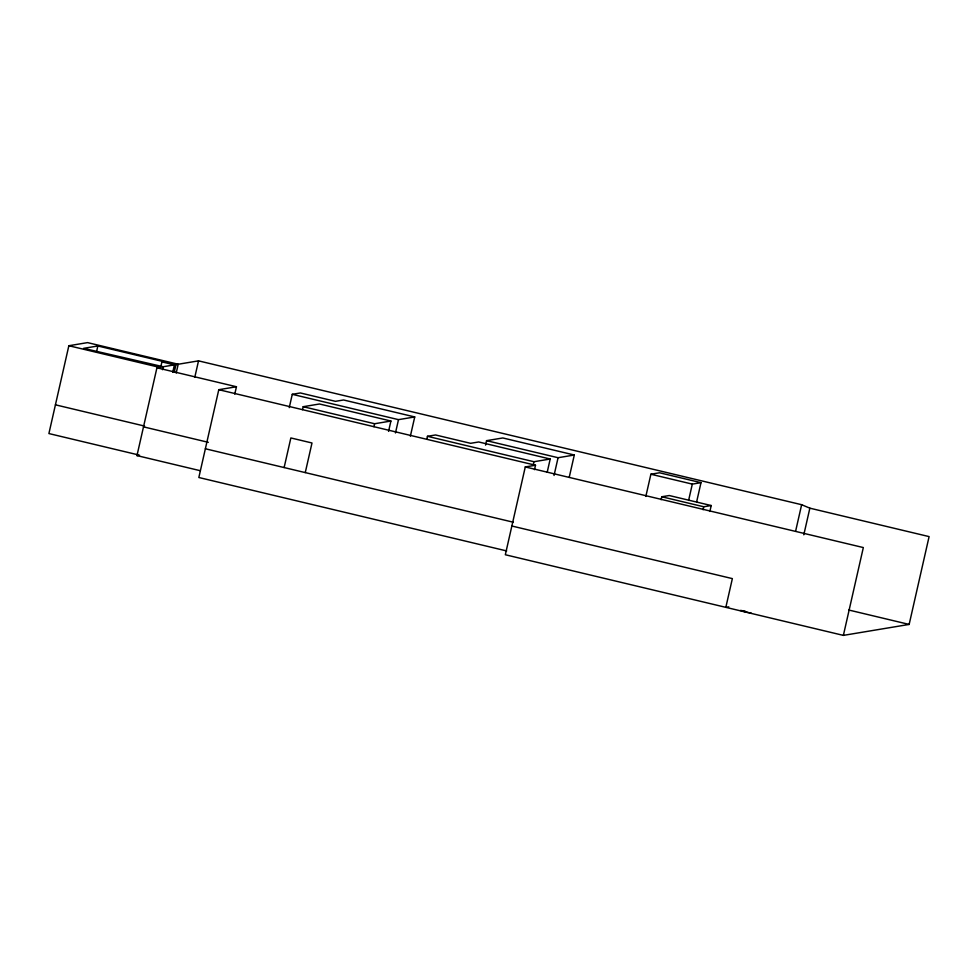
<?xml version="1.0" encoding="UTF-8"?>
<svg xmlns="http://www.w3.org/2000/svg" width="978" height="978" viewBox="0 0 978 978"><rect width="100%" height="100%" fill="white"/><g stroke="black" fill="none" stroke-linecap="round" stroke-linejoin="round"><path stroke-width="1.47" d="M176.187 373.107L178.204 364.244L87.555 342.618L68.851 345.735L48.9 433.56L138.057 454.819M96.504 351.884L97.849 345.98L163.473 361.628L161.908 361.884L160.905 366.322M200.307 470.711L136.969 455.601L156.932 367.789L198.522 360.858L801.642 504.709L809.857 508.169L929.1 536.604L909.149 624.429L843.378 635.382L505.333 554.746L525.284 466.934L535.504 465.235L534.489 469.66M162.544 369.696L163.216 366.738L83.582 348.351L97.849 345.98M172.739 372.251L174.414 364.867L161.908 361.884M174.304 371.995L175.979 364.611M194.83 377.105L198.522 360.858M234.769 394.134L236.456 386.75L218.791 389.696L198.84 477.508L506.665 550.932M289.256 407.63L292.275 394.317L300.393 392.96L335.466 401.335L343.584 399.978L414.733 416.946L410.357 436.176M284.133 467.533L290.857 437.948L311.994 442.985L305.27 472.57M302.532 409.66L303.204 406.701L319.488 403.987L390.907 421.029L388.559 431.384M373.951 426.701L374.623 423.743L390.907 421.029M395.467 432.961L398.498 419.648L414.733 416.946M426.775 439.269L427.447 436.31L435.552 434.965L470.589 443.315L478.707 441.97L550.198 459.024L547.179 472.337M485.565 445.1L486.567 440.662L502.802 437.961L574.306 455.014L569.257 477.203M533.303 464.684L533.976 461.726L550.198 459.024M554.037 475.467L558.071 457.716L574.306 455.014M645.835 496.421L650.883 474.232L659.563 472.777L700.994 482.667L696.629 501.897M661.104 499.721L661.776 496.763L669.221 495.528L711.214 505.54L709.869 511.457M688.61 500.394L692.314 484.11L700.994 482.667M703.084 509.734L703.757 506.775L711.214 505.54M795.615 531.188L801.642 504.709M803.806 534.807L809.857 508.169M843.378 635.382L863.33 547.558L525.284 466.934M136.969 455.601L139.548 455.173M728.793 606.849L725.835 607.338L732.363 578.609L511.861 526.017M740.248 610.529L741.238 610.37M749.881 612.827L750.872 612.668M742.571 610.639L745.224 611.164M748.561 612.558L741.691 610.944M650.883 474.232L692.314 484.11M292.275 394.317L398.498 419.648M486.567 440.662L558.071 457.716M68.851 345.735L159.5 367.361M156.932 367.789L236.456 386.75M303.204 406.701L374.623 423.743M427.447 436.31L533.976 461.726M218.791 389.696L535.504 465.235M661.776 496.763L703.757 506.775M55.428 404.819L144.597 426.078M143.509 426.86L208.302 442.325M205.368 448.768L513.193 522.191M848.794 610.027L909.149 624.429"/></g></svg>
